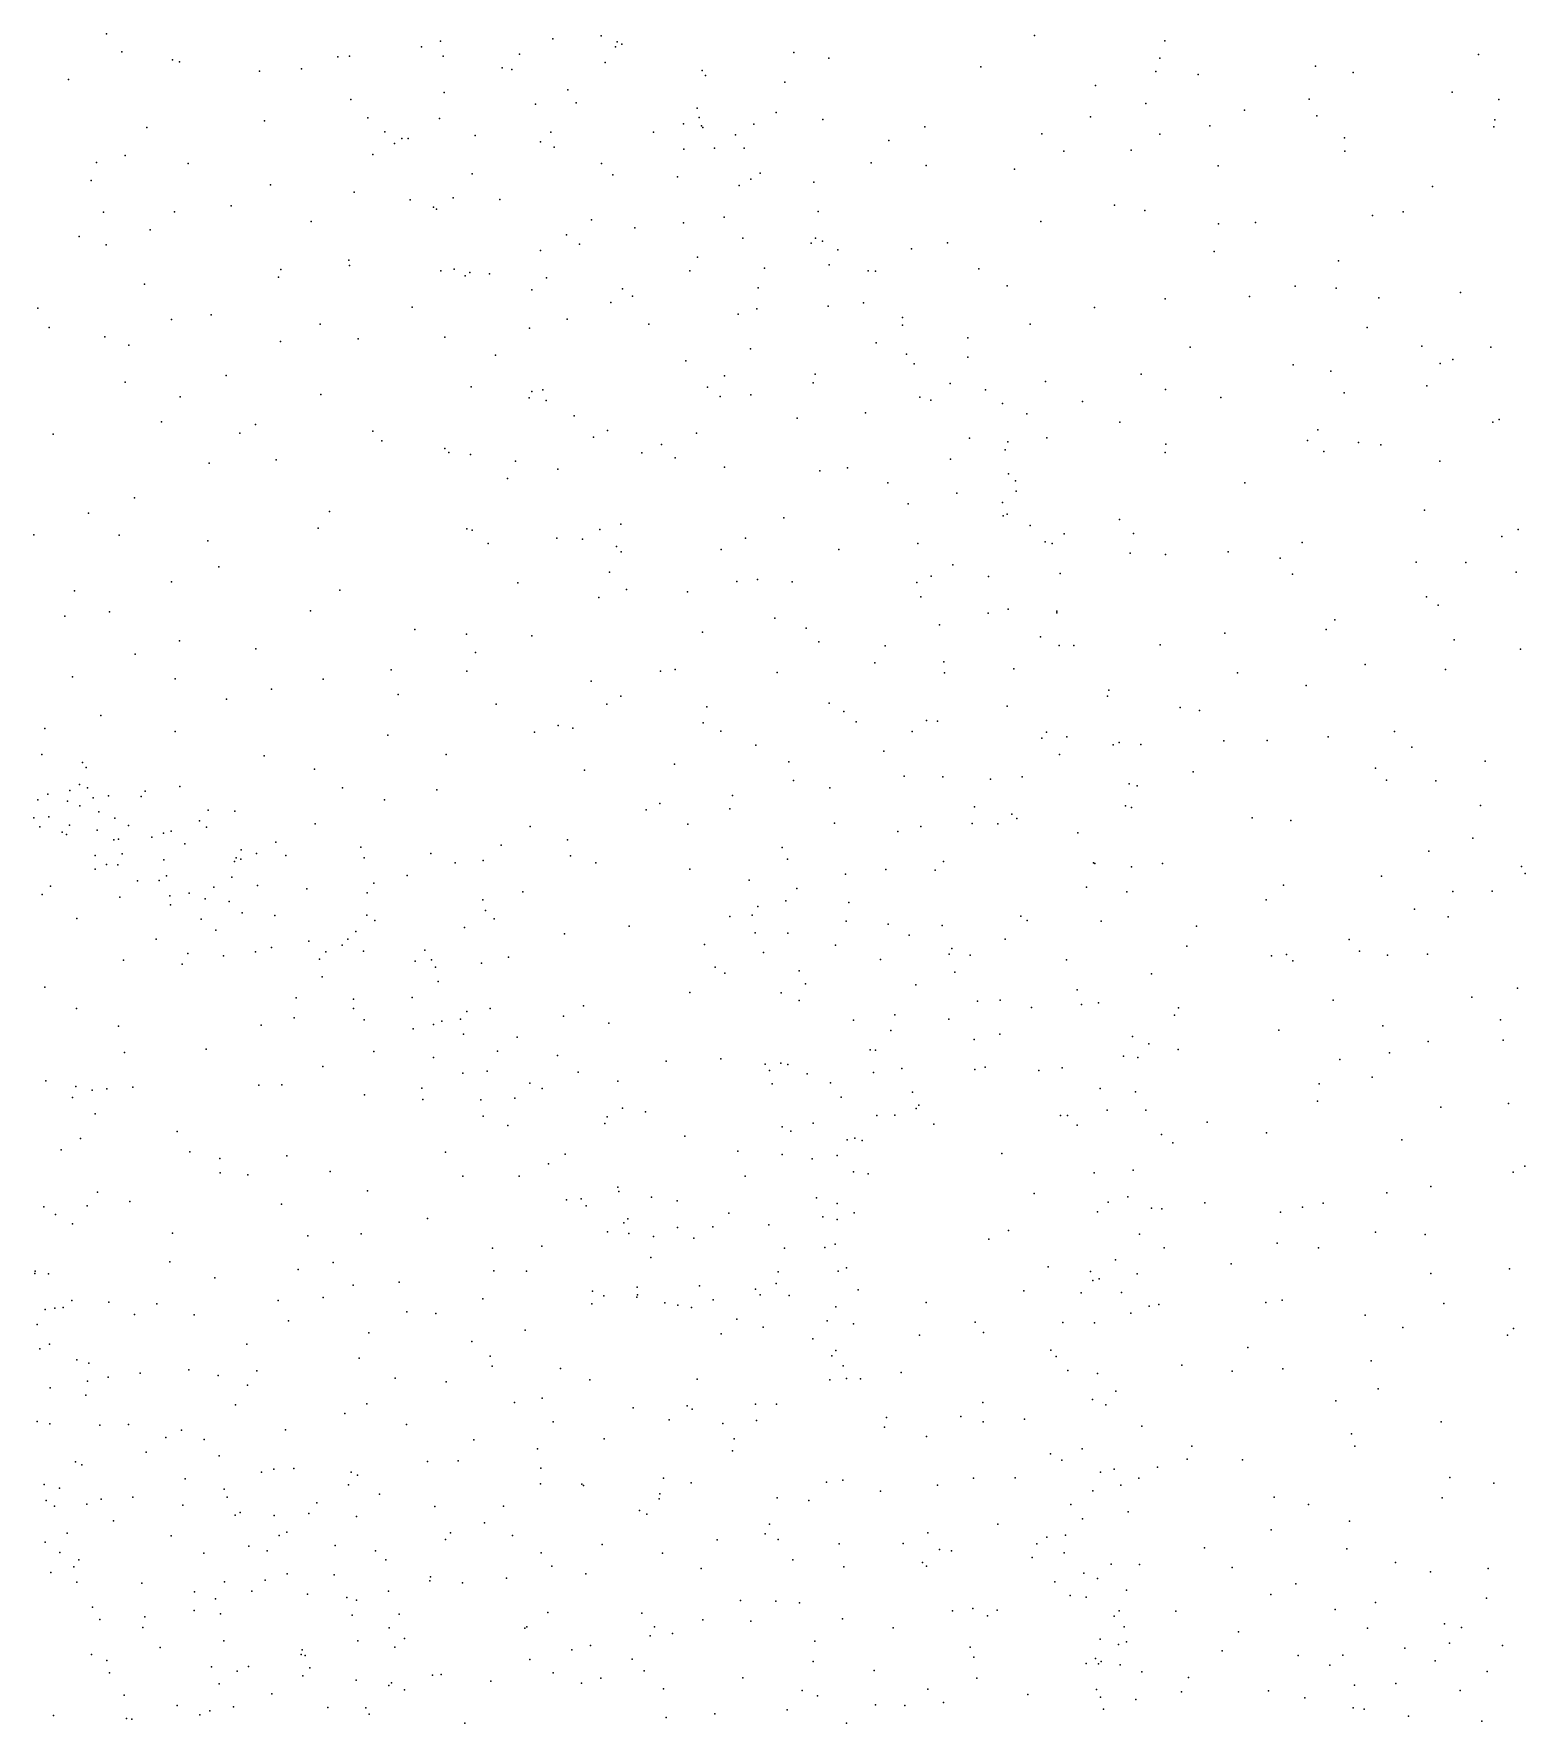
# Model space of a CAD drawing. Header units: metres. Extents: x -23.9 to 23.9, y -27.4 to 27.4.
# Drawn here: x -14.934 to -11.955, y 3.37 to 6.746 of the extents above; entities that cross this region are included whole.
import ezdxf

# ---------------------------------------------------------------- set-up
doc = ezdxf.new("R2010")
doc.units = ezdxf.units.M

msp = doc.modelspace()

# ---------------------------------------------------------------- linework, layer by layer
for p in [(-14.789, 6.7462, 5.9498), (-14.1596, 6.72, 17.9235), (-14.1218, 6.7314, 11.3836), (-13.8972, 6.736, 9.8175), (-13.8007, 6.7419, 9.2455), (-13.7724, 6.7201, 17.779), (-13.7688, 6.7302, 8.8932), (-13.7593, 6.7255, 15.084), (-12.9348, 6.7427, 24.4754), (-12.6748, 6.7324, 17.1506), (-14.7587, 6.7099, -14.2656), (-14.6572, 6.6942, 24.2622), (-14.6431, 6.6902, 18.125), (-14.3267, 6.7001, 12.9789), (-14.3034, 6.7014, 12.4356), (-14.1162, 6.7018, 24.3694), (-13.964, 6.7058, 24.3621), (-13.793, 6.6891, 9.6022), (-13.4158, 6.7091, 24.4236), (-13.3459, 6.6976, 17.5832), (-12.6848, 6.6973, 24.4926), (-12.0478, 6.7046, 15.8674), (-14.8649, 6.6549, 18.245), (-14.4831, 6.6715, 6.0584), (-14.3995, 6.6759, 24.3596), (-13.9987, 6.678, -14.7446), (-13.9795, 6.6748, 17.8369), (-13.5988, 6.6727, 17.69), (-13.5923, 6.6626, 24.4364), (-13.0422, 6.6803, 17.4287), (-12.693, 6.6711, 16.6421), (-12.6084, 6.6651, 15.8547), (-12.3735, 6.6815, -14.9901), (-12.2986, 6.6689, 16.0824), (-14.1148, 6.6291, 11.6401), (-13.8672, 6.6339, 24.4221), (-13.4341, 6.6495, 15.467), (-12.8131, 6.6429, 24.5232), (-12.1006, 6.6298, 24.4731), (-14.3007, 6.6151, 13.4588), (-13.9323, 6.6057, 10.9936), (-13.851, 6.6079, 10.5332), (-13.6088, 6.5974, 8.2474), (-13.4511, 6.5891, 17.5728), (-12.7128, 6.6071, 16.8454), (-12.5157, 6.5939, 24.5003), (-12.3861, 6.6157, 16.1924), (-12.0078, 6.6146, -14.7998), (-14.7086, 6.5588, 18.1154), (-14.4734, 6.5724, -14.3796), (-14.2673, 6.5782, 17.9029), (-14.2331, 6.5501, 12.7496), (-14.1239, 6.5768, 6.2092), (-13.9015, 6.5497, 14.8231), (-13.6364, 6.5664, 7.0448), (-13.6053, 6.5789, 8.7167), (-13.6004, 6.562, 15.3116), (-13.5975, 6.559, 9.0987), (-13.4955, 6.5653, -14.9253), (-13.3582, 6.5746, 24.5588), (-13.1543, 6.5606, -14.9356), (-12.8231, 6.5802, 17.2682), (-12.5851, 6.562, 16.454), (-12.3713, 6.5823, 15.9402), (-12.0172, 6.5605, 16.0803), (-12.0152, 6.574, 15.8491), (-14.2136, 6.527, 14.2657), (-14.1989, 6.537, 24.5144), (-14.1866, 6.5367, 12.1343), (-14.0523, 6.5428, 17.8075), (-13.922, 6.5304, 17.7535), (-13.8944, 6.5198, 11.2226), (-13.696, 6.5493, 24.524), (-13.6356, 6.5158, 10.0518), (-13.5746, 6.5178, 9.6961), (-13.5323, 6.5446, 7.6058), (-13.5153, 6.5177, 7.9325), (-13.2263, 6.5331, 15.5965), (-12.9207, 6.5462, 24.5752), (-12.6845, 6.5458, 16.5831), (-12.3155, 6.5381, 24.4937), (-14.8089, 6.4889, -14.1169), (-14.752, 6.5031, 24.317), (-14.6258, 6.487, 24.4099), (-14.257, 6.505, 13.8543), (-13.8004, 6.4872, 6.5848), (-13.2611, 6.4883, 24.6449), (-13.1516, 6.4831, 17.3706), (-12.8767, 6.5116, -14.9), (-12.7417, 6.5137, 17.1111), (-12.5683, 6.4823, -14.8154), (-12.3154, 6.5118, 16.1178), (-14.8197, 6.4528, 18.1426), (-14.0586, 6.4666, 14.5258), (-13.7773, 6.4641, -14.7218), (-13.6484, 6.4603, 24.615), (-13.5019, 6.4557, 9.4542), (-13.4829, 6.4674, 8.528), (-13.376, 6.4497, 17.459), (-12.9752, 6.4758, 17.2824), (-14.4611, 6.4445, 17.9243), (-14.2942, 6.4297, 17.8492), (-14.1821, 6.4145, 13.2995), (-14.0962, 6.4182, 17.7704), (-14.0031, 6.4148, 24.6156), (-13.525, 6.4427, 17.5261), (-12.14, 6.4409, 24.5063), (-14.7952, 6.3897, 5.7479), (-14.6532, 6.3905, 18.0194), (-14.54, 6.4022, 24.4828), (-14.1359, 6.3998, 12.442), (-14.1296, 6.396, -14.5112), (-13.3671, 6.391, 7.4473), (-12.7752, 6.4039, 17.0027), (-12.7148, 6.3929, 16.6445), (-12.26, 6.3832, 24.5451), (-12.1983, 6.3902, 16.0171), (-14.7019, 6.3543, 24.3725), (-14.3802, 6.3708, 24.5806), (-13.8202, 6.3742, 6.3474), (-13.7337, 6.3584, 17.5785), (-13.6361, 6.3681, 10.9214), (-13.5554, 6.38, 24.7058), (-12.9224, 6.3714, 24.6422), (-12.5677, 6.3663, 24.5946), (-12.4938, 6.3689, 16.3666), (-14.8437, 6.3412, 24.2722), (-14.79, 6.3243, 18.0769), (-13.9217, 6.3132, 11.6516), (-13.8704, 6.3444, 17.6359), (-13.8442, 6.3256, 24.7066), (-13.5177, 6.338, -14.6874), (-13.3816, 6.3277, 9.841), (-13.3729, 6.3379, 9.2655), (-13.3585, 6.3315, 17.3845), (-13.3281, 6.3143, 8.6635), (-13.1806, 6.3162, 17.2911), (-13.109, 6.3286, 24.6847), (-14.3047, 6.2935, 24.6597), (-14.3037, 6.2829, 17.7899), (-13.6084, 6.2997, 6.5646), (-13.3452, 6.2842, 10.1046), (-12.5759, 6.3112, 16.4799), (-12.3279, 6.2928, 16.1666), (-14.713, 6.2458, -14.0518), (-14.4453, 6.2601, 17.8461), (-14.4409, 6.2749, -14.2446), (-14.1212, 6.2727, 13.7058), (-14.0945, 6.2759, 13.0645), (-14.0725, 6.2624, 12.738), (-14.0632, 6.2689, 17.6856), (-14.024, 6.2664, 12.1545), (-13.9098, 6.2585, 14.6909), (-13.6238, 6.2728, 24.778), (-13.4742, 6.2778, 10.7251), (-13.2674, 6.2725, 24.7283), (-13.2525, 6.2717, 7.7344), (-13.046, 6.2764, 17.2046), (-13.9394, 6.2347, 11.9062), (-13.7581, 6.2364, 24.8045), (-13.7382, 6.222, 17.5044), (-13.4871, 6.2384, 24.772), (-12.9897, 6.2423, 15.6687), (-12.6743, 6.2163, 16.6194), (-12.5055, 6.221, 24.5818), (-12.4141, 6.2417, 15.8988), (-12.3324, 6.238, -14.4484), (-12.247, 6.2186, 16.0746), (-12.0842, 6.2295, 24.4748), (-14.926, 6.1977, 18.1817), (-14.5797, 6.1845, 24.4829), (-14.1787, 6.1998, -14.2989), (-13.7816, 6.209, 6.1448), (-13.5268, 6.1859, 17.3833), (-13.4897, 6.1968, 15.434), (-13.347, 6.2016, 6.8217), (-13.2767, 6.2084, 10.4124), (-13.1988, 6.1793, 8.9954), (-12.8152, 6.1991, 16.8016), (-14.9037, 6.1592, 24.253), (-14.6592, 6.1755, 17.9664), (-14.3621, 6.1658, 24.642), (-13.9438, 6.158, 24.8454), (-13.8688, 6.1757, -14.3889), (-13.7053, 6.1662, 15.0169), (-13.1988, 6.1638, 9.4563), (-12.9441, 6.1657, 17.0941), (-12.2708, 6.1592, 24.4867), (-14.7923, 6.1407, 18.0895), (-14.7444, 6.1237, 24.3723), (-14.4415, 6.1314, 5.7775), (-14.2865, 6.1369, 17.7183), (-14.1131, 6.1399, 14.1609), (-13.5024, 6.1164, 6.4092), (-13.2513, 6.1288, 17.22), (-13.0686, 6.1384, 24.6867), (-12.6239, 6.1201, -14.4082), (-12.1613, 6.122, 16.0048), (-12.0235, 6.1198, 15.8882), (-14.0118, 6.1039, 13.3569), (-13.6317, 6.0927, 17.3813), (-13.1905, 6.1063, 15.5787), (-13.1758, 6.0865, 9.9976), (-13.0683, 6.1, 7.5719), (-12.4186, 6.0847, -14.2687), (-12.1246, 6.0873, 16.0035), (-12.0997, 6.0952, 24.3828), (-14.7519, 6.0501, 5.5797), (-14.5497, 6.0635, 17.9131), (-13.5543, 6.063, 11.2571), (-13.3771, 6.0487, 24.7205), (-13.3735, 6.0659, 17.2431), (-13.1036, 6.0473, -14.4365), (-12.9132, 6.0514, 17.0154), (-12.7219, 6.0659, 16.7027), (-12.3433, 6.0722, 16.2193), (-14.6416, 6.0205, 18.0046), (-14.3611, 6.0254, 24.6612), (-14.0605, 6.0406, 24.8755), (-13.9447, 6.0187, 12.9128), (-13.9394, 6.0312, 12.6368), (-13.9173, 6.0348, 5.981), (-13.9106, 6.0132, 12.3222), (-13.5885, 6.0399, 24.7717), (-13.5628, 6.0217, 6.1478), (-13.5019, 6.0246, 17.2813), (-13.1642, 6.0201, 17.1177), (-13.1424, 6.0143, 10.2651), (-13.0328, 6.035, 7.8056), (-12.8392, 6.0117, 16.8602), (-12.6737, 6.0357, 24.5274), (-12.5631, 6.0196, 16.5073), (-12.3164, 6.0289, 24.4196), (-12.151, 6.0424, -14.0345), (-13.8545, 5.9826, 17.4508), (-13.4095, 5.9778, -14.3542), (-13.2727, 5.9888, 10.7648), (-12.9992, 6.0071, 7.169), (-12.9502, 5.9866, 24.5743), (-14.8954, 5.946, 18.2421), (-14.6792, 5.971, 24.4393), (-14.5226, 5.9478, 5.6352), (-14.4914, 5.9653, 24.5753), (-14.257, 5.9519, 17.6508), (-13.7885, 5.9534, 11.9972), (-13.6106, 5.9484, 17.3183), (-12.7646, 5.9703, -14.275), (-12.3689, 5.9545, 15.8963), (-12.0196, 5.97, 15.8955), (-12.007, 5.9754, 24.3474), (-14.2388, 5.933, 24.7613), (-14.1134, 5.9173, 24.8064), (-14.105, 5.9092, 17.5636), (-13.8163, 5.9404, 24.7789), (-13.7198, 5.9091, 14.8428), (-13.6805, 5.9256, 24.735), (-13.0651, 5.9379, 9.7106), (-12.9936, 5.9147, 8.5805), (-12.9885, 5.9311, 8.1668), (-12.9108, 5.9386, 15.6785), (-12.6739, 5.9094, 24.4599), (-12.6729, 5.9264, 16.6611), (-12.3899, 5.9336, -14.0304), (-12.357, 5.9115, 16.2609), (-12.288, 5.9294, 24.334), (-12.2429, 5.925, 16.1134), (-14.5839, 5.8882, 24.5188), (-14.45, 5.8948, -13.8821), (-14.0621, 5.9058, -14.0374), (-13.9722, 5.8921, 17.4918), (-13.8871, 5.8759, 13.4053), (-13.6532, 5.8989, -14.182), (-13.5541, 5.8803, 15.1333), (-13.3084, 5.8791, 17.1485), (-13.103, 5.8961, 10.5558), (-12.1252, 5.8919, 24.241), (-13.988, 5.8573, 14.2311), (-13.3641, 5.8728, 11.1645), (-13.228, 5.8489, 6.3809), (-12.9868, 5.8669, -14.2208), (-12.9731, 5.8529, 8.9332), (-12.5147, 5.8488, 24.3641), (-14.7333, 5.8188, -13.7278), (-13.1873, 5.807, 17.0709), (-13.0903, 5.8283, 24.5268), (-12.9992, 5.8096, 6.8793), (-12.9717, 5.8319, 9.2156), (-14.8253, 5.7883, 24.3582), (-14.3438, 5.7917, 17.6585), (-13.436, 5.7788, 24.5919), (-12.9975, 5.7829, 16.9417), (-12.9894, 5.7862, 10.1611), (-12.765, 5.7756, -13.9988), (-12.1561, 5.7945, -13.6158), (-14.9339, 5.7447, 18.3429), (-14.7636, 5.7444, 18.151), (-14.3659, 5.758, 24.6836), (-14.0695, 5.757, 5.7513), (-14.0587, 5.7544, 17.5068), (-13.8036, 5.7555, 13.033), (-13.7617, 5.7666, 17.357), (-12.944, 5.7633, 24.4534), (-12.8757, 5.7467, 16.8279), (-12.7375, 5.7478, 16.7487), (-12.0013, 5.7419, 16.028), (-11.9688, 5.7553, 15.8676), (-14.5863, 5.7329, 24.5375), (-14.0264, 5.7278, 24.7209), (-13.8893, 5.7382, 13.7651), (-13.8384, 5.7363, -13.9448), (-13.7702, 5.7215, 24.6497), (-13.7611, 5.7111, 12.6307), (-13.5611, 5.7158, 24.5913), (-13.5127, 5.7383, 17.2232), (-13.3263, 5.7157, 11.3519), (-13.1682, 5.7279, -14.1127), (-12.9138, 5.7312, 7.9683), (-12.9001, 5.7279, 7.2059), (-12.7438, 5.7082, 24.3504), (-12.5481, 5.7113, 16.5343), (-12.4002, 5.7295, 24.2293), (-14.5644, 5.6813, 17.7085), (-13.0981, 5.6851, 10.9), (-12.6735, 5.7054, 15.7567), (-12.4443, 5.6982, -13.7126), (-12.1724, 5.6901, 16.0588), (-12.0736, 5.6898, 15.961), (-14.6593, 5.6512, 17.8584), (-13.9671, 5.6492, 17.4372), (-13.784, 5.6702, 14.587), (-13.5295, 5.6518, 15.0481), (-13.4886, 5.6557, 11.8143), (-13.4191, 5.6508, 17.1564), (-13.17, 5.6498, 24.4526), (-13.1414, 5.6624, 17.0164), (-13.0271, 5.6614, 24.4209), (-12.8836, 5.6678, 7.508), (-12.42, 5.6665, 16.3778), (-11.973, 5.6703, 24.4104), (-14.8529, 5.6329, 18.2077), (-14.3232, 5.6345, 17.6162), (-13.8058, 5.6194, 13.5677), (-13.7505, 5.6358, 17.3232), (-13.6285, 5.6309, 12.1667), (-13.1624, 5.6211, 11.1526), (-12.1522, 5.6208, -13.3149), (-12.129, 5.6042, 24.2586), (-14.8723, 5.5826, 5.3028), (-14.7832, 5.5909, 18.0325), (-14.3815, 5.593, 24.5986), (-13.4539, 5.5787, 24.4897), (-13.0274, 5.5883, 6.5383), (-12.9875, 5.5965, 16.8116), (-12.8906, 5.5927, 9.5644), (-12.8906, 5.5892, 6.9288), (-12.3352, 5.5753, 24.0881), (-14.1732, 5.5555, 24.6157), (-14.0701, 5.5462, -13.7197), (-13.9396, 5.5431, 24.5993), (-13.5985, 5.5507, 17.227), (-13.391, 5.5587, 5.991), (-13.1251, 5.5652, 15.5468), (-12.9234, 5.5412, 24.2972), (-12.5549, 5.5487, 24.1558), (-12.3524, 5.5557, 16.3084), (-14.7317, 5.5062, 17.8487), (-14.6433, 5.5331, 17.7081), (-14.4906, 5.517, 17.6464), (-14.0518, 5.5098, 5.6463), (-13.366, 5.5312, 17.1035), (-13.2333, 5.5231, 11.4785), (-12.8861, 5.5241, 16.7141), (-12.8563, 5.5237, 8.9774), (-12.6843, 5.5252, 24.1898), (-12.0964, 5.5348, 15.9912), (-11.9643, 5.5168, 15.8807), (-14.2203, 5.4751, 17.5299), (-14.0695, 5.4728, 24.5922), (-13.6826, 5.4728, 13.2136), (-13.653, 5.4756, 14.7184), (-13.4489, 5.4696, -13.8291), (-13.2543, 5.4895, 24.3892), (-13.1164, 5.4909, 24.3365), (-13.1151, 5.4695, 6.2365), (-12.9767, 5.4773, 10.4159), (-12.2743, 5.486, 16.2193), (-12.1142, 5.4759, 15.9639), (-14.8568, 5.4615, 24.3784), (-14.6521, 5.4573, -13.4976), (-14.4595, 5.4363, 24.507), (-14.3559, 5.4565, 17.5872), (-13.8206, 5.4526, 14.0128), (-12.5297, 5.4691, 15.7973), (-12.3924, 5.4442, 16.376), (-14.549, 5.4168, 5.3767), (-14.2063, 5.4259, 24.5453), (-14.0107, 5.4066, 17.4077), (-13.7898, 5.4067, 14.3215), (-13.7612, 5.4225, 24.4876), (-13.345, 5.4083, 15.2404), (-12.99, 5.4025, 24.22), (-12.7891, 5.4225, 7.09), (-12.7864, 5.4345, 16.6084), (-14.8006, 5.384, 17.8557), (-13.597, 5.3695, 12.9707), (-13.5898, 5.4013, 24.4309), (-13.316, 5.3919, 17.0481), (-13.2913, 5.3716, 24.3171), (-13.1511, 5.3738, -13.6136), (-13.1292, 5.3726, 11.261), (-12.6442, 5.3997, -13.3797), (-12.6053, 5.3939, 16.482), (-14.912, 5.3579, 20.3631), (-14.6517, 5.3519, 24.4319), (-14.2273, 5.3444, 17.5055), (-13.9343, 5.3507, 24.4951), (-13.8869, 5.3638, 17.335), (-13.8571, 5.3586, -13.6129), (-13.5615, 5.3527, 17.1656), (-13.1792, 5.3517, 16.8546), (-12.9202, 5.3387, 16.6341), (-12.9111, 5.3508, 6.5899), (-12.8704, 5.341, 9.3628), (-12.4702, 5.3343, -13.1427), (-12.3482, 5.3414, 24.0611), (-12.216, 5.3521, 16.165), (-14.9181, 5.3057, 21.4007), (-14.4743, 5.3034, 24.4382), (-14.1102, 5.3059, 17.4372), (-13.4921, 5.3249, 24.3622), (-13.2364, 5.3127, 11.7718), (-12.8854, 5.3063, 24.1064), (-12.7778, 5.3255, 8.5076), (-12.7663, 5.3303, 7.7082), (-12.7229, 5.3261, 16.5134), (-12.5567, 5.3334, 23.9956), (-12.1816, 5.3206, -12.8312), (-14.8371, 5.2902, 21.6577), (-14.83, 5.2799, 5.2783), (-14.3738, 5.277, 17.5529), (-13.8342, 5.2748, 24.428), (-13.654, 5.2868, 13.4632), (-13.4261, 5.2916, 15.0333), (-12.6183, 5.2712, 16.4234), (-12.2541, 5.2788, 15.8938), (-12.0351, 5.2926, -12.637), (-14.8625, 5.2343, 24.3042), (-14.8433, 5.2463, 21.8701), (-14.8273, 5.2392, 21.2149), (-14.7115, 5.233, 21.3895), (-14.6427, 5.242, 21.56), (-14.3176, 5.2394, 5.4185), (-14.129, 5.2351, 24.4634), (-13.4169, 5.2543, 17.0704), (-13.344, 5.2397, 24.2395), (-13.1958, 5.2626, 6.0409), (-13.118, 5.2613, 16.7154), (-13.0231, 5.2566, 15.5192), (-12.9597, 5.2615, 9.671), (-12.7457, 5.2473, 8.2532), (-12.7299, 5.2434, 7.3806), (-12.2317, 5.2545, 24.1872), (-12.1334, 5.2536, 16.0746), (-14.926, 5.2153, 22.1355), (-14.9061, 5.227, 23.9148), (-14.8673, 5.2125, 24.1058), (-14.8426, 5.2032, 20.999), (-14.8154, 5.2197, 20.3674), (-14.785, 5.2231, -13.2777), (-14.7196, 5.2218, 21.8007), (-14.2335, 5.2156, -13.3591), (-13.6835, 5.2081, 13.7962), (-13.5387, 5.2243, 14.7863), (-13.0548, 5.2011, 6.2462), (-12.753, 5.2035, 16.4647), (-12.7414, 5.2003, 15.6934), (-12.0444, 5.2044, 24.3817), (-14.9343, 5.1791, 22.6984), (-14.9041, 5.1815, 23.0993), (-14.8042, 5.1914, 22.066), (-14.7722, 5.179, 24.2091), (-14.6034, 5.1737, 21.2725), (-14.5859, 5.1948, 21.7275), (-14.5326, 5.1925, 21.4978), (-14.3721, 5.1676, 24.388), (-13.7112, 5.1955, 14.0949), (-13.6275, 5.1671, 24.2982), (-13.5437, 5.1971, -13.4464), (-13.3347, 5.1689, 16.9135), (-13.0598, 5.1684, 10.4591), (-13.0087, 5.1674, 16.593), (-12.9804, 5.1865, -13.2458), (-12.9707, 5.1778, 24.0444), (-12.5002, 5.1794, -12.9079), (-12.423, 5.1743, 24.001), (-14.922, 5.1613, 22.5163), (-14.8774, 5.1507, 19.9448), (-14.8693, 5.1459, 22.3727), (-14.8628, 5.1649, 23.2818), (-14.808, 5.1547, 20.7844), (-14.7745, 5.1356, 23.7862), (-14.7652, 5.1369, 23.9202), (-14.7451, 5.1642, 20.6235), (-14.6988, 5.141, 20.9306), (-14.6752, 5.1486, 22.0733), (-14.6597, 5.1529, 21.0628), (-14.589, 5.1607, 21.8898), (-13.9426, 5.1621, 17.3204), (-13.8678, 5.1356, 5.5707), (-13.2081, 5.1522, 11.4287), (-13.1622, 5.1619, 24.1088), (-12.8484, 5.1497, 8.7571), (-12.0595, 5.1386, -12.3981), (-14.8119, 5.104, 17.6623), (-14.7577, 5.1072, 23.46), (-14.6325, 5.1272, 17.6068), (-14.5297, 5.0997, 22.0846), (-14.5197, 5.1158, 21.1193), (-14.4896, 5.1083, -13.1731), (-14.451, 5.1308, 21.8242), (-14.4308, 5.1044, 21.2186), (-14.2808, 5.1211, 21.6178), (-14.2744, 5.0993, 21.4717), (-14.1412, 5.1081, 24.3979), (-14.0007, 5.1251, 24.3921), (-13.8619, 5.1035, 24.3439), (-13.4391, 5.12, 24.1879), (-12.1473, 5.1129, 24.2861), (-14.812, 5.0769, 20.1102), (-14.7892, 5.0861, 22.699), (-14.7662, 5.0858, 22.9661), (-14.6747, 5.0953, 22.3192), (-14.5335, 5.0922, 20.9709), (-14.5208, 5.0966, 24.2679), (-14.1886, 5.0644, 21.7436), (-14.0926, 5.0896, 17.3819), (-14.0367, 5.094, -13.229), (-13.8114, 5.0897, 17.2376), (-13.6235, 5.077, 17.1384), (-13.4285, 5.0971, 16.9765), (-13.313, 5.0671, 24.0981), (-13.2318, 5.0764, -13.1758), (-13.1335, 5.0749, 16.6152), (-13.1167, 5.0923, 10.8624), (-12.8171, 5.0892, 8.4268), (-12.8145, 5.0879, 6.6445), (-12.7415, 5.0812, -12.9624), (-12.6795, 5.0884, 7.6425), (-11.9619, 5.0821, 24.5492), (-11.9548, 5.0684, 15.9468), (-14.901, 5.0432, 5.247), (-14.7269, 5.0535, 20.3797), (-14.6837, 5.0543, 23.3612), (-14.669, 5.0637, 22.4569), (-14.5746, 5.0409, 23.9228), (-14.5385, 5.0606, 24.074), (-14.4874, 5.044, 22.2797), (-14.3887, 5.0377, 17.5041), (-14.2553, 5.0487, 21.241), (-13.9576, 5.0313, 17.3001), (-13.5052, 5.0552, 13.1544), (-13.4098, 5.038, 12.4778), (-12.831, 5.0407, 23.8861), (-12.7509, 5.0314, 16.371), (-12.4378, 5.0447, 16.1974), (-12.2418, 5.0629, 24.195), (-12.0997, 5.0322, 24.4261), (-12.0208, 5.033, 15.8955), (-14.9174, 5.0264, 17.7148), (-14.7622, 5.0208, 20.2358), (-14.6623, 5.0233, 23.0424), (-14.6613, 5.0054, 22.7238), (-14.6237, 5.029, 23.602), (-14.5917, 5.0177, 23.7729), (-14.5442, 5.0125, 5.3018), (-14.2684, 5.0294, 22.0231), (-14.0374, 5.0159, 21.7445), (-13.4879, 5.0023, 24.1194), (-13.4322, 5.0137, 12.8457), (-13.3058, 5.0105, 15.0954), (-12.4723, 5.0156, -12.6), (-12.1757, 4.997, 16.0204), (-14.8485, 4.9782, 19.9127), (-14.5999, 4.9769, 22.9243), (-14.5182, 4.9898, 22.5757), (-14.4529, 4.9843, 23.8757), (-14.2689, 4.9848, 22.2303), (-14.2528, 4.974, 24.1734), (-14.0319, 4.9942, 21.504), (-14.0144, 4.9779, 21.8862), (-13.7449, 4.9628, 24.1923), (-13.5435, 4.9822, 13.5235), (-13.4992, 4.9852, -13.0891), (-13.3115, 4.9728, 16.7448), (-13.2274, 4.9671, 16.6382), (-13.1193, 4.9646, 23.9442), (-12.9625, 4.9827, 8.9864), (-12.9497, 4.9745, 16.4551), (-12.8017, 4.9727, 8.0465), (-12.6115, 4.963, 23.8297), (-12.1085, 4.9813, -12.178), (-14.6898, 4.9368, 20.5089), (-14.5708, 4.9548, 20.7556), (-14.3849, 4.9332, 23.7608), (-14.3068, 4.9367, 22.509), (-14.2911, 4.952, 21.1422), (-14.074, 4.9606, 22.0543), (-13.8744, 4.9474, -13.0598), (-13.4929, 4.9496, 16.9495), (-13.4281, 4.9489, 14.8335), (-13.1854, 4.9451, -12.95), (-12.9935, 4.9367, 23.8732), (-12.3062, 4.9362, 24.2692), (-14.755, 4.8953, 20.1659), (-14.6263, 4.908, 17.5554), (-14.5556, 4.9036, -12.8884), (-14.4917, 4.9115, 22.9969), (-14.4591, 4.9203, 22.8096), (-14.3634, 4.8968, 21.0379), (-14.3511, 4.9119, 22.6892), (-14.3182, 4.9249, 17.4548), (-14.2755, 4.9131, 23.8579), (-14.1534, 4.9151, 24.0774), (-14.1398, 4.896, 5.4114), (-13.9862, 4.9009, 24.2135), (-13.5945, 4.9265, 17.0568), (-13.4766, 4.9106, 5.6625), (-13.3327, 4.9249, 11.8641), (-13.2425, 4.8966, 5.871), (-13.1053, 4.9068, 16.5085), (-13.1005, 4.9184, 10.068), (-13.0637, 4.9049, 9.4195), (-12.8709, 4.8959, 23.772), (-12.6309, 4.923, 16.2434), (-12.4617, 4.9039, 16.1354), (-12.4319, 4.9064, 24.1364), (-12.2859, 4.9132, 16.0463), (-12.2301, 4.9049, 24.4132), (-12.15, 4.9072, 24.5192), (-14.638, 4.8869, 20.6574), (-14.1721, 4.893, 22.5118), (-14.1315, 4.8811, 21.3575), (-14.0397, 4.8888, 22.2505), (-13.5732, 4.8811, 13.9067), (-13.5539, 4.869, 14.4174), (-13.405, 4.8739, 16.788), (-13.0945, 4.871, 9.7728), (-12.7016, 4.8675, 23.7613), (-12.4192, 4.8935, 15.8002), (-14.912, 4.8413, 19.5958), (-14.3583, 4.8614, 22.9333), (-14.1265, 4.8526, 23.8917), (-13.624, 4.8307, 23.9778), (-13.4409, 4.8297, -12.8211), (-13.3928, 4.8474, 23.9103), (-13.1722, 4.846, 10.8731), (-12.8497, 4.8354, 15.5184), (-11.9703, 4.8391, -11.8329), (-14.8493, 4.7985, 19.7751), (-14.41, 4.82, 17.4623), (-14.2957, 4.8172, 23.3887), (-14.2956, 4.7985, 23.2321), (-14.1783, 4.8202, 23.6185), (-14.0225, 4.7981, 23.9954), (-13.8361, 4.8039, 17.1891), (-13.4051, 4.8147, 12.9914), (-13.0493, 4.813, 9.1464), (-13.0038, 4.8154, 6.1948), (-12.9414, 4.8006, 16.3567), (-12.8411, 4.8063, 23.6399), (-12.8072, 4.81, 16.2844), (-12.6475, 4.7999, 6.9731), (-12.3383, 4.8153, 24.3817), (-12.0616, 4.8212, 24.7479), (-14.7648, 4.7634, -12.666), (-14.4798, 4.765, 5.276), (-14.4139, 4.7795, 20.959), (-14.2741, 4.7757, 17.4063), (-14.136, 4.7666, 22.8988), (-14.1191, 4.7728, 17.3276), (-14.0817, 4.7771, 23.7429), (-14.0689, 4.7927, 21.5128), (-13.8758, 4.7834, 22.0327), (-13.7858, 4.769, 23.9578), (-13.2967, 4.7749, 11.6717), (-13.2141, 4.7857, -12.6958), (-13.1064, 4.7773, 16.4394), (-12.6556, 4.7849, 23.9889), (-12.2392, 4.7635, 24.5836), (-12.0042, 4.7757, 15.8268), (-14.1762, 4.7576, 21.2861), (-14.0759, 4.7474, 22.7639), (-13.9687, 4.741, 22.4446), (-13.2222, 4.7544, 23.7185), (-13.0554, 4.7364, 15.253), (-13.0042, 4.7468, 8.8454), (-12.7395, 4.7426, 6.6522), (-12.7068, 4.7281, 23.8748), (-12.447, 4.7554, 24.311), (-12.1488, 4.7324, 16.0144), (-11.9986, 4.7353, 24.9273), (-14.7528, 4.7108, 20.3162), (-14.5901, 4.7172, 17.5001), (-14.255, 4.7126, -12.6826), (-14.1356, 4.7007, 23.084), (-14.0082, 4.7134, 17.258), (-13.8881, 4.7044, 22.2944), (-13.6712, 4.6932, 16.9834), (-13.5616, 4.6981, 16.8531), (-13.2635, 4.7161, 11.4172), (-13.2525, 4.7152, 16.4904), (-12.7572, 4.7031, 23.5741), (-12.7287, 4.7004, 7.3218), (-12.6479, 4.7162, 16.1627), (-12.3253, 4.6968, 16.0683), (-12.226, 4.71, -11.8948), (-14.3569, 4.6824, 21.0304), (-14.0775, 4.6691, 23.3542), (-14.0286, 4.6734, 23.5141), (-13.8471, 4.671, 17.1663), (-13.4731, 4.6872, 16.7375), (-13.4648, 4.6743, 5.5892), (-13.4417, 4.689, -12.5909), (-13.4279, 4.6868, 13.5358), (-13.3892, 4.6681, 16.6214), (-13.2565, 4.6707, 23.6192), (-13.2004, 4.6787, 10.0384), (-13.0543, 4.6763, 16.355), (-13.034, 4.6812, 23.5467), (-12.9262, 4.6742, 8.3611), (-12.8799, 4.6801, 6.3713), (-12.2604, 4.6609, 24.6876), (-14.91, 4.6542, 19.4617), (-14.8503, 4.6428, 19.6547), (-14.8175, 4.6353, 17.5587), (-14.7885, 4.6382, 20.0994), (-14.7364, 4.6411, 20.5023), (-14.4847, 4.6451, 20.8507), (-14.4387, 4.6462, 17.4329), (-14.2735, 4.6257, 21.1533), (-14.1591, 4.6389, 17.3195), (-13.9433, 4.6494, 23.6763), (-13.9186, 4.6385, 21.8677), (-13.7672, 4.6533, 22.0583), (-13.4589, 4.648, 23.6676), (-13.3425, 4.6498, 12.2209), (-13.1788, 4.6315, 9.0136), (-12.8039, 4.6384, -12.299), (-12.7333, 4.6321, 23.7685), (-12.3666, 4.6478, 15.7731), (-14.8567, 4.6207, -12.4598), (-14.1569, 4.6168, 21.4401), (-14.0412, 4.616, 23.0261), (-13.973, 4.6195, 22.8018), (-13.7584, 4.5995, 22.1828), (-13.7123, 4.5922, 23.6912), (-13.3215, 4.6214, 9.2179), (-13.1713, 4.5988, 5.8836), (-13.1663, 4.6055, 23.4964), (-12.7898, 4.5954, 7.558), (-12.7127, 4.595, 23.9757), (-12.3698, 4.6135, 24.5998), (-12.1231, 4.6014, 16.0131), (-11.9879, 4.6084, 25.0897), (-14.8118, 4.5881, 19.9632), (-14.0367, 4.5831, 23.155), (-13.9874, 4.5645, -12.515), (-13.7933, 4.5689, 22.379), (-13.7891, 4.5822, 5.4662), (-13.4391, 4.5619, 23.544), (-13.3774, 4.5696, 13.0976), (-13.2501, 4.5848, 11.078), (-13.2143, 4.5854, 15.0148), (-13.1365, 4.5676, 16.344), (-12.8833, 4.5845, 23.44), (-12.8692, 4.5844, 7.9752), (-12.8499, 4.565, 15.3979), (-12.5904, 4.5712, -12.0078), (-14.8408, 4.5388, 19.7685), (-14.6481, 4.5527, 5.2329), (-13.6337, 4.5431, 16.8302), (-13.4216, 4.5535, 14.3583), (-13.3094, 4.5358, 23.4583), (-13.2943, 4.5393, 10.3701), (-13.2791, 4.5349, -12.3007), (-12.6812, 4.5469, 6.9308), (-12.6586, 4.5302, 16.1747), (-12.4718, 4.5501, 16.1185), (-12.201, 4.5358, 24.91), (-14.8796, 4.5159, 19.4605), (-14.6225, 4.5123, 20.6499), (-14.5626, 4.4985, 17.4416), (-14.4287, 4.5038, 17.3975), (-14.1116, 4.5116, 21.6315), (-13.8728, 4.5075, 23.3569), (-13.5276, 4.5135, 16.6796), (-13.4391, 4.5065, 9.5121), (-13.379, 4.498, 16.4873), (-13.3293, 4.5044, 14.7619), (-13.0007, 4.5087, 16.2768), (-14.5617, 4.4698, -12.3068), (-14.5065, 4.4657, 20.8067), (-14.3422, 4.4727, 21.109), (-14.0771, 4.4633, 21.7523), (-13.9646, 4.4635, 21.9041), (-13.9062, 4.4877, 17.1228), (-13.5131, 4.4631, 23.4398), (-13.297, 4.472, 16.3852), (-13.2677, 4.4682, 11.3713), (-12.8158, 4.4703, 16.224), (-12.7378, 4.4756, 7.1717), (-11.979, 4.4716, 25.2616), (-11.9554, 4.4831, 15.9692), (-14.8072, 4.4315, 20.316), (-14.2676, 4.4343, 21.3181), (-13.7675, 4.4417, 23.4227), (-13.7655, 4.4329, 22.6759), (-12.936, 4.4288, 23.3155), (-12.2314, 4.43, 15.8096), (-12.1436, 4.4427, 25.0907), (-14.9145, 4.4024, 19.2935), (-14.8275, 4.404, 20.1648), (-14.7426, 4.4128, 17.4833), (-14.4395, 4.4072, 20.9269), (-13.87, 4.4163, 22.053), (-13.8408, 4.4184, 23.1203), (-13.8308, 4.4043, 22.9621), (-13.7003, 4.4217, 22.5025), (-13.6488, 4.414, 22.362), (-13.5457, 4.3894, 16.6129), (-13.3708, 4.4204, 13.5101), (-13.3293, 4.409, 23.2954), (-13.2955, 4.3901, 12.0307), (-12.8095, 4.3923, 23.4231), (-12.7882, 4.4117, 23.5724), (-12.7484, 4.4224, 23.8809), (-12.7011, 4.3991, 24.2876), (-12.6807, 4.3984, 24.4519), (-12.5947, 4.4103, 24.5563), (-12.4439, 4.3917, -11.5708), (-12.3995, 4.4011, 24.8212), (-12.3587, 4.4095, 16.0918), (-14.8911, 4.387, 19.5586), (-14.8568, 4.3678, 19.941), (-14.1476, 4.3786, 5.3111), (-13.7556, 4.3699, -12.1421), (-13.7475, 4.3784, 16.851), (-13.6484, 4.3608, 9.2462), (-13.5776, 4.3619, 23.3288), (-13.4659, 4.3659, -12.0388), (-13.358, 4.3818, 14.1699), (-13.3294, 4.3771, 12.3615), (-14.6574, 4.3493, 20.589), (-14.387, 4.3443, 21.1025), (-14.2803, 4.3484, -12.1911), (-13.9193, 4.3232, 17.0211), (-13.7884, 4.3519, 22.1945), (-13.7457, 4.3485, 22.8523), (-13.6966, 4.3426, 23.2632), (-13.6157, 4.3392, 5.4767), (-13.3335, 4.3272, 23.187), (-13.0262, 4.3372, 8.4704), (-12.9868, 4.355, 15.1571), (-12.7255, 4.3477, 24.1486), (-12.4503, 4.3294, 15.7718), (-12.2538, 4.3516, 25.0607), (-12.1544, 4.3467, 25.1903), (-14.6624, 4.2923, -12.0526), (-14.336, 4.2906, 17.3181), (-14.0176, 4.3196, -12.1212), (-13.7014, 4.3006, 16.7392), (-13.4344, 4.3198, 10.6159), (-13.3539, 4.321, 5.5697), (-12.7731, 4.2963, 23.8229), (-12.6759, 4.32, 16.1838), (-12.5424, 4.2882, 24.7763), (-12.3675, 4.32, 24.9565), (-14.9325, 4.2686, 19.374), (-14.9317, 4.2732, -11.9826), (-14.9046, 4.2685, 17.6367), (-14.5728, 4.2605, 20.7226), (-14.406, 4.2766, 5.2375), (-14.0155, 4.2739, 17.1031), (-13.9498, 4.2736, 22.0278), (-13.4473, 4.2723, 10.0478), (-13.3271, 4.2733, 12.664), (-13.3105, 4.2804, 11.7669), (-12.9079, 4.2823, -11.6417), (-12.8232, 4.2728, 16.2261), (-12.8183, 4.2547, 23.506), (-12.8062, 4.2585, 7.3479), (-12.7302, 4.2682, 15.4014), (-12.1434, 4.2686, -11.1103), (-11.9861, 4.2785, 15.889), (-14.3559, 4.2206, 21.2743), (-14.2963, 4.2458, 21.3973), (-14.2044, 4.2515, 17.2598), (-13.8181, 4.2338, 5.3909), (-13.7955, 4.2241, 16.8362), (-13.7295, 4.2219, 9.705), (-13.7291, 4.2414, -11.8952), (-13.7284, 4.2261, 22.3415), (-13.6043, 4.2442, 23.1695), (-13.4923, 4.2378, 10.9047), (-13.4829, 4.226, 10.3142), (-13.4509, 4.249, 16.5347), (-13.425, 4.2247, 23.0847), (-13.2873, 4.2361, 23.0463), (-12.9561, 4.2343, 8.1326), (-12.8421, 4.2305, 23.3415), (-12.7615, 4.2311, 23.9886), (-14.9116, 4.1968, 17.7673), (-14.8924, 4.1994, 19.9127), (-14.8754, 4.2008, 20.0809), (-14.8583, 4.215, 20.2249), (-14.7843, 4.2113, 20.4028), (-14.733, 4.187, 17.6077), (-14.6886, 4.2084, 20.5349), (-14.4464, 4.2149, 21.0616), (-14.1892, 4.1922, 21.6966), (-14.1312, 4.189, 21.8383), (-14.0373, 4.218, 21.9446), (-13.8196, 4.2084, 22.2328), (-13.6735, 4.2102, 8.9895), (-13.6477, 4.2053, 22.4578), (-13.6204, 4.2006, 22.8757), (-13.577, 4.216, 16.6531), (-13.3323, 4.2021, 16.4496), (-13.1516, 4.2107, 23.0762), (-12.7428, 4.1895, 6.9456), (-12.7061, 4.2037, 24.4651), (-12.6868, 4.2071, 24.6091), (-12.4727, 4.2109, 16.1217), (-12.4402, 4.2158, -11.255), (-12.1172, 4.2086, 16.0171), (-14.9278, 4.1672, 19.6194), (-14.6136, 4.1862, 17.4911), (-14.4253, 4.1744, 17.3256), (-13.9529, 4.1556, 9.3469), (-13.5301, 4.1777, 22.6563), (-13.4774, 4.1619, 8.5668), (-13.3493, 4.174, 13.1134), (-13.2968, 4.1684, 12.2116), (-13.0537, 4.1717, 5.9233), (-12.8788, 4.1709, 23.1754), (-12.815, 4.1705, 23.6257), (-12.2746, 4.1859, 16.0629), (-12.1991, 4.1608, 25.353), (-11.9785, 4.1588, 15.9753), (-14.9026, 4.1276, 18.2992), (-14.5086, 4.1275, -11.8576), (-14.2652, 4.1503, 21.5472), (-14.0594, 4.1327, 17.0914), (-13.5608, 4.1483, -11.6386), (-13.3778, 4.1381, 13.4834), (-13.1651, 4.1454, 16.3265), (-13.0373, 4.1511, 16.2866), (-12.509, 4.1213, 24.9254), (-11.9899, 4.1458, 25.6312), (-14.9223, 4.1186, 18.5803), (-14.8482, 4.0962, 18.1436), (-14.8242, 4.09, 17.9905), (-14.2844, 4.0996, 17.3152), (-14.0229, 4.1037, 22.0263), (-13.3399, 4.1043, 12.8699), (-13.3321, 4.1147, 22.9318), (-12.9025, 4.1154, 7.7393), (-12.892, 4.1027, 16.2428), (-12.641, 4.0859, 24.7209), (-12.2626, 4.0943, -10.8961), (-14.8268, 4.0538, 18.4125), (-14.7855, 4.062, -11.6903), (-14.7221, 4.0696, 20.5146), (-14.6249, 4.0763, 17.6919), (-14.5659, 4.0652, 20.8928), (-14.4889, 4.0742, 17.5611), (-14.2126, 4.06, 21.7444), (-14.1107, 4.0526, 21.9402), (-14.0188, 4.0839, 9.5839), (-13.8821, 4.079, 9.0769), (-13.8236, 4.0567, 16.9164), (-13.609, 4.0579, 16.7335), (-13.344, 4.0567, 16.5085), (-13.3172, 4.0843, 12.5043), (-13.3106, 4.0589, -11.3558), (-13.2828, 4.0582, 14.0171), (-13.2013, 4.0707, 8.2056), (-12.8683, 4.0747, 23.304), (-12.8094, 4.0689, 23.7844), (-12.5405, 4.074, -11.0709), (-12.4389, 4.0781, 25.0315), (-14.9018, 4.0401, 18.8188), (-14.8304, 4.0257, -11.4485), (-14.5075, 4.0457, 21.0481), (-13.9184, 4.0198, -11.5257), (-12.7728, 4.0338, 24.0757), (-12.2486, 4.0385, 25.3228), (-14.5312, 4.0064, 5.1963), (-14.3131, 3.9894, 21.5587), (-14.2693, 4.0082, 17.458), (-13.9737, 4.0112, 22.141), (-13.7371, 4.0001, 22.4545), (-13.6288, 4.0043, 10.7181), (-13.6192, 3.998, 22.6089), (-13.4928, 4.0077, 5.4541), (-13.4505, 4.0078, 22.8043), (-13.0382, 4.0112, -11.148), (-12.819, 4.0168, 7.2028), (-12.7923, 4.0064, 6.2786), (-12.3333, 4.0145, 25.1915), (-14.9277, 3.9732, -10.9729), (-14.902, 3.9685, 20.2212), (-14.8024, 3.966, 5.1583), (-14.7454, 3.9668, 18.6209), (-14.6395, 3.9556, -11.2679), (-14.4317, 3.9563, -11.5471), (-14.1899, 3.967, 21.872), (-13.8968, 3.9724, 17.0071), (-13.6653, 3.9765, 10.3265), (-13.5579, 3.9694, 11.4821), (-13.4908, 3.9753, 11.8198), (-13.2346, 3.9616, 22.8749), (-13.2307, 3.9811, 5.6059), (-13.0823, 3.9829, 22.9612), (-13.0378, 3.9722, 16.2829), (-12.9549, 3.9775, 23.016), (-12.7207, 3.964, 6.5624), (-12.1229, 3.9724, 25.5134), (-14.6705, 3.9414, 18.2091), (-14.5941, 3.937, 17.9016), (-14.0554, 3.9368, 9.8478), (-13.9282, 3.9185, 22.2511), (-13.7949, 3.9386, -11.3114), (-13.5354, 3.9382, -11.2043), (-13.1511, 3.9433, 7.982), (-12.84, 3.9186, 23.648), (-12.6209, 3.9235, 24.7451), (-12.302, 3.9486, -10.6686), (-12.2953, 3.9239, 16.0636), (-14.8511, 3.8927, 18.9953), (-14.8381, 3.8865, -10.6589), (-14.7097, 3.912, 20.6683), (-14.5639, 3.9048, 21.0236), (-14.1478, 3.8934, 21.9795), (-14.0863, 3.8945, 17.3936), (-13.5383, 3.9147, 16.7216), (-12.9033, 3.9086, 23.1912), (-12.8803, 3.896, 23.3663), (-12.6298, 3.8978, 16.1614), (-12.5198, 3.8966, 24.8996), (-14.6319, 3.8585, -10.7928), (-14.4795, 3.8717, 21.2523), (-14.4548, 3.8779, -11.1249), (-14.4146, 3.8792, 17.8238), (-14.3003, 3.8716, 21.6822), (-14.2874, 3.8661, 17.7207), (-13.9217, 3.8488, 17.1539), (-13.9214, 3.88, 10.1639), (-13.6763, 3.86, 16.8677), (-13.621, 3.8503, 8.1926), (-13.3505, 3.8521, 12.6513), (-13.3181, 3.856, 13.6231), (-13.0568, 3.8602, -10.8511), (-12.9735, 3.8605, 22.918), (-12.8033, 3.8717, -10.7705), (-12.7759, 3.8779, 16.2039), (-12.7269, 3.8596, 24.5078), (-12.6895, 3.8817, 24.6378), (-12.1053, 3.8614, -10.3554), (-12.0174, 3.8502, 16.0052), (-14.9138, 3.8474, 19.7496), (-14.9098, 3.8152, 20.0679), (-14.8832, 3.84, 20.2946), (-14.8, 3.8182, 20.5255), (-14.7367, 3.822, 18.9275), (-14.554, 3.8382, 18.2714), (-14.5483, 3.822, 21.1263), (-14.3058, 3.8468, 9.3229), (-14.2437, 3.8279, 21.8523), (-13.8394, 3.8478, 22.4053), (-13.8359, 3.8449, 8.5359), (-13.6852, 3.8188, 22.5121), (-13.6837, 3.8289, -11.0444), (-13.4494, 3.8204, -10.9313), (-13.3862, 3.8153, 13.1275), (-13.2427, 3.8341, 16.4973), (-13.129, 3.8459, 22.8253), (-12.8184, 3.8348, 23.8526), (-12.7628, 3.8461, 24.2525), (-12.4565, 3.822, -10.5281), (-12.121, 3.8203, 25.4518), (-14.8928, 3.8037, 19.5605), (-14.8286, 3.8082, -10.28), (-14.6367, 3.8056, 18.7873), (-14.5318, 3.7861, 18.6402), (-14.5223, 3.7912, 18.4979), (-14.454, 3.7851, 9.5982), (-14.3847, 3.789, -10.7732), (-14.3688, 3.8103, 21.566), (-14.2898, 3.783, 17.8664), (-14.1333, 3.8033, -11.1428), (-13.9958, 3.8039, 22.2263), (-13.7243, 3.7955, 16.9845), (-13.7093, 3.7877, 5.342), (-12.8626, 3.807, 23.5444), (-12.7483, 3.7927, 24.3881), (-12.3876, 3.807, 25.0994), (-14.8678, 3.75, 19.3621), (-14.7752, 3.7745, 19.0773), (-14.4287, 3.7521, 18.0648), (-14.1021, 3.7508, 17.7365), (-14.0339, 3.7707, 17.5913), (-13.4731, 3.7489, 5.4116), (-13.4645, 3.7679, 12.002), (-13.1481, 3.7509, 5.6517), (-13.0086, 3.7682, 22.8156), (-12.8391, 3.7788, 23.7322), (-12.4622, 3.7566, 15.6616), (-12.3058, 3.7742, 15.8585), (-14.9119, 3.7322, -9.7898), (-14.6597, 3.7445, 20.9014), (-14.505, 3.7238, -10.288), (-14.4684, 3.7146, 21.4024), (-14.4442, 3.7454, 18.2816), (-14.3325, 3.7251, 21.7202), (-14.2518, 3.7146, 8.824), (-14.1118, 3.7372, 5.2239), (-13.9782, 3.7455, 17.4511), (-13.7991, 3.7275, 10.7986), (-13.5692, 3.7366, 16.8679), (-13.4472, 3.7375, 22.5603), (-13.3255, 3.7285, 16.6033), (-13.1975, 3.7292, 22.6786), (-13.1249, 3.7172, 16.4365), (-13.1009, 3.7146, 7.6095), (-12.9305, 3.7284, 15.0232), (-12.9108, 3.7422, 7.4533), (-12.8731, 3.7462, 23.0427), (-12.5954, 3.7209, 24.776), (-12.3114, 3.7186, 25.2129), (-14.8822, 3.7115, 5.1243), (-14.8546, 3.6827, 19.8307), (-14.8444, 3.6965, 20.194), (-14.5946, 3.71, 21.0676), (-14.231, 3.697, 21.9795), (-13.9208, 3.711, 17.3349), (-13.8997, 3.6843, -10.7953), (-13.6781, 3.7099, 22.4169), (-13.418, 3.6969, 16.737), (-13.3159, 3.6825, 22.5737), (-13.159, 3.6911, -10.5517), (-13.1511, 3.6839, 14.2938), (-12.9398, 3.7013, 16.2844), (-12.8761, 3.7108, 23.2089), (-12.7819, 3.6878, 24.2004), (-12.7251, 3.6875, 24.575), (-12.5403, 3.6816, 16.1305), (-12.2136, 3.6915, 16.0804), (-14.9003, 3.6711, -9.3395), (-14.8483, 3.652, 20.0341), (-14.7187, 3.6502, 20.5475), (-14.5532, 3.6528, 18.918), (-14.4723, 3.6563, 9.8493), (-14.4281, 3.6688, 18.6776), (-14.3343, 3.6664, 18.1387), (-14.1428, 3.6544, 17.943), (-14.142, 3.663, 22.1137), (-14.078, 3.6505, -10.4884), (-13.9897, 3.6603, 10.5382), (-13.8314, 3.6689, 17.2279), (-13.6009, 3.6792, 11.7271), (-12.8942, 3.6524, 22.782), (-12.8366, 3.6698, -10.3767), (-12.809, 3.6592, 24.0185), (-12.4127, 3.6484, 16.0998), (-12.1438, 3.6728, 25.3221), (-12.0288, 3.6792, 25.4239), (-14.6134, 3.633, 19.0553), (-14.5711, 3.6189, 9.0657), (-14.4988, 3.6339, 21.2704), (-14.3873, 3.6278, 21.6405), (-14.3087, 3.6214, 18.3981), (-14.2896, 3.6159, -10.0345), (-14.2259, 3.6343, 8.3613), (-13.5226, 3.6152, 16.934), (-13.4516, 3.6139, 7.7936), (-12.8639, 3.6254, 23.57), (-12.8317, 3.6218, 23.8728), (-12.7514, 3.6362, 24.4521), (-12.4629, 3.6273, 24.976), (-12.0323, 3.6203, 18.8411), (-14.8169, 3.6022, 19.5206), (-14.7125, 3.583, 9.6), (-14.6138, 3.5954, 20.816), (-14.561, 3.5889, -9.4302), (-14.2986, 3.5862, 18.6053), (-14.2045, 3.5883, 8.099), (-13.9077, 3.5917, 17.6749), (-13.7196, 3.5904, 17.179), (-13.4043, 3.6108, -10.49), (-13.3185, 3.579, 16.7404), (-13.0991, 3.5949, -10.3331), (-13.0586, 3.5996, 16.4289), (-13.0289, 3.5846, 22.6423), (-13.0095, 3.5961, 5.8052), (-12.7762, 3.5843, 24.2991), (-12.7659, 3.5946, 6.4696), (-12.6525, 3.594, 24.683), (-12.3344, 3.5975, 25.105), (-12.2536, 3.6112, 18.7604), (-14.8024, 3.5776, 20.1443), (-14.7163, 3.5616, 19.3571), (-14.2245, 3.5606, 10.4134), (-13.9531, 3.5601, 17.9181), (-13.9491, 3.5631, -10.2231), (-13.7026, 3.5448, 5.2983), (-13.6943, 3.5628, -10.4425), (-13.6585, 3.5494, 7.9291), (-13.5975, 3.5766, 17.0556), (-13.5016, 3.5738, 22.3754), (-13.2177, 3.561, 16.6449), (-12.756, 3.5626, 16.1915), (-12.5275, 3.5529, 15.5328), (-12.2699, 3.5602, 16.1433), (-12.116, 3.569, 18.9561), (-12.0823, 3.5617, 16.1439), (-14.6821, 3.5216, 20.4634), (-14.5548, 3.5345, 8.6043), (-14.3983, 3.5165, 10.2146), (-14.2869, 3.5346, -9.6029), (-14.2127, 3.5224, 21.9438), (-14.1939, 3.5398, 18.2379), (-13.8592, 3.5168, 22.1398), (-13.8219, 3.5258, 17.5485), (-13.3737, 3.5342, 12.5226), (-13.0638, 3.522, 14.5926), (-12.8041, 3.5382, -10.0979), (-12.7673, 3.5276, 6.1447), (-12.7513, 3.5329, 22.7623), (-12.5603, 3.5149, 24.8215), (-12.1954, 3.5199, -9.8118), (-12.1061, 3.5304, 18.5433), (-12.0001, 3.5257, 25.3332), (-14.819, 3.5074, -8.3329), (-14.7883, 3.4952, 19.9681), (-14.5796, 3.483, 20.7502), (-14.5056, 3.4833, 8.2354), (-14.4001, 3.5075, 18.9177), (-14.3919, 3.5056, 21.4267), (-14.3826, 3.4808, 5.1656), (-13.9434, 3.4972, 10.9577), (-13.7386, 3.498, 17.3067), (-13.377, 3.4933, 16.8895), (-13.0563, 3.5022, 16.5212), (-12.8319, 3.4896, 16.2818), (-12.8135, 3.4995, 23.5049), (-12.8074, 3.4887, 24.1244), (-12.8022, 3.4938, 23.3349), (-12.7642, 3.4869, 24.4408), (-12.4082, 3.5056, 24.9741), (-12.345, 3.486, 18.8992), (-12.3193, 3.5061, 18.6858), (-12.1349, 3.4947, 15.9408), (-14.7833, 3.471, 8.8022), (-14.5643, 3.4488, -8.4932), (-14.5282, 3.4745, 20.9117), (-14.3966, 3.4646, -8.7865), (-14.2905, 3.4561, 21.5807), (-14.2249, 3.4454, 18.7314), (-14.2194, 3.451, 21.7332), (-14.1375, 3.4659, 18.5319), (-14.1207, 3.4673, -9.4268), (-14.0213, 3.454, 21.9975), (-13.8968, 3.4711, 18.0161), (-13.8401, 3.4504, 17.8694), (-13.8014, 3.4602, 17.6823), (-13.7152, 3.4748, -10.0923), (-13.5175, 3.4608, 17.0786), (-13.2554, 3.4754, -10.1559), (-13.0502, 3.4603, 7.199), (-12.7204, 3.4726, 23.004), (-12.6274, 3.4617, -9.8712), (-12.2959, 3.4459, 19.0231), (-12.213, 3.4496, 25.0967), (-12.0306, 3.4733, 19.0372), (-14.7536, 3.426, 8.5085), (-14.459, 3.4286, 21.0729), (-14.1938, 3.4367, -9.0139), (-13.6761, 3.439, 22.1576), (-13.3993, 3.4354, 12.7558), (-13.3686, 3.4251, 12.2833), (-13.148, 3.4382, 13.9837), (-13.1168, 3.4115, 22.4379), (-12.9483, 3.4277, 16.4727), (-12.8114, 3.4375, 23.8916), (-12.8034, 3.4222, 22.634), (-12.7327, 3.4176, 24.5523), (-12.6417, 3.4329, 16.203), (-12.4678, 3.4351, 18.8402), (-12.3953, 3.421, -9.6941), (-12.085, 3.4353, 18.4109), (-14.8952, 3.3856, 5.204), (-14.7488, 3.3799, -7.9551), (-14.7386, 3.378, 19.7234), (-14.6477, 3.4058, 20.3927), (-14.6024, 3.3872, 19.4746), (-14.5825, 3.3947, 20.5972), (-14.5355, 3.4032, 19.3327), (-14.3468, 3.4015, 19.0162), (-14.2711, 3.401, 18.8888), (-14.2644, 3.3881, 21.4559), (-13.6708, 3.3815, 17.4181), (-13.5738, 3.3888, 17.212), (-13.4294, 3.3969, -9.962), (-13.2527, 3.4066, 7.3559), (-13.194, 3.4055, 16.7697), (-12.797, 3.3981, 24.2504), (-12.2988, 3.4012, 18.542), (-12.2764, 3.3981, 16.2214), (-12.1877, 3.384, 19.2438), (-14.0731, 3.3702, 18.6082), (-13.3104, 3.3706, 13.1705), (-12.0416, 3.3744, 19.1758)]:
    msp.add_point(p)

doc.saveas('drawing.dxf')
